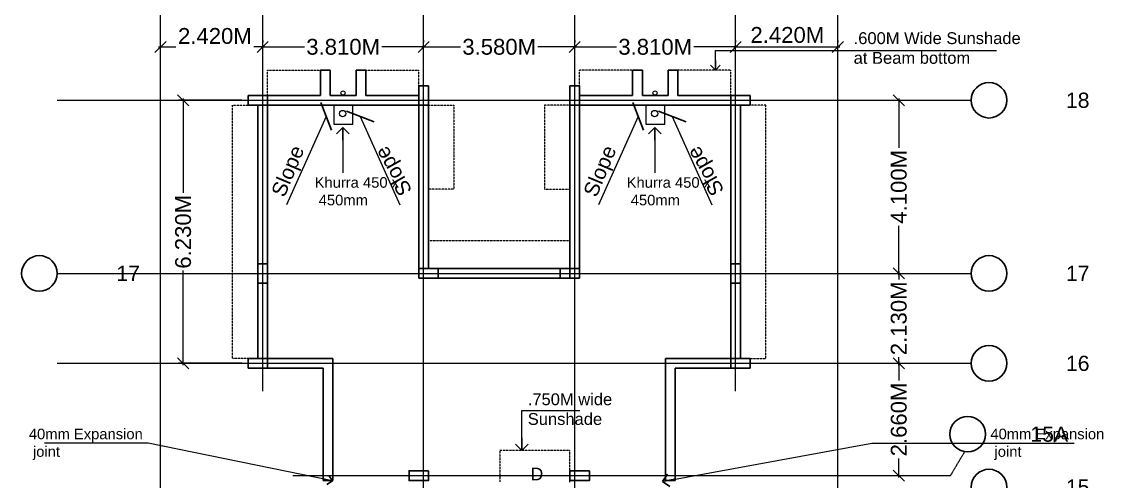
# Model space of a CAD drawing. Header units: metres. Extents: x 1545540 to 2027037, y 435419 to 693806.
# Drawn here: x 1781104 to 1806723, y 563981 to 574867 of the extents above; entities that cross this region are included whole.
import ezdxf

# ---------------------------------------------------------------- set-up
doc = ezdxf.new("R2010")
doc.units = ezdxf.units.M
doc.header["$LTSCALE"] = 1000
doc.header["$PDMODE"] = 35
doc.linetypes.add('CENTER', pattern=[2, 1.25, -0.25, 0.25, -0.25])
doc.linetypes.add('DASHED', pattern=[0.75, 0.5, -0.25])
doc.layers.get('Defpoints').update_dxf_attribs({"lineweight": 18})
for name, color, linetype, lineweight in [('- WALL', 7, 'Continuous', 30), ('Column', 252, 'Continuous', 30), ('dimension', 6, 'Continuous', 13), ('grid', 21, 'CENTER', 15), ('gride dimen', 3, 'Continuous', 13), ('Hidden', 1, 'DASHED', 18), ('line', 22, 'Continuous', 13), ('PIPE LINE', 117, 'Continuous', 15), ('Text-1', 240, 'Continuous', 15), ('Text-2', 122, 'Continuous', 25), ('Text-Grid', 1, 'Continuous', 25)]:
    doc.layers.add(name, color=color, linetype=linetype, lineweight=lineweight)
doc.layers.add('text', color=7, linetype='Continuous')
doc.styles.add('dim-stylus bt', font='arial.ttf')
doc.styles.add('L120', font='simplex.shx', dxfattribs={"height": 1})
doc.styles.get("Standard").update_dxf_attribs({"font": 'arial.ttf'})
doc.dimstyles.new('1      100 (big)', dxfattribs={"dimscale": 75, "dimtxt": 5, "dimasz": 3.5, "dimexe": 1.5, "dimexo": 2, "dimgap": 1, "dimtad": 0, "dimdec": 3, "dimlfac": 0.001, "dimzin": 0, "dimdsep": 46, "dimtxsty": 'dim-stylus bt', "dimblk": 'OBLIQUE', "dimcen": 0, "dimdle": 0.6, "dimclrd": 256, "dimclre": 7, "dimclrt": 256, "dimadec": 0, "dimazin": 0, "dimtfac": 0.7, "dimtdec": 3, "dimtofl": 0, "dimtmove": 1, "dimatfit": 3, "dimldrblk": 'OPEN90', "dimfxl": 0, "dimtolj": 1, "dimtzin": 0, "dimlwd": 15, "dimlwe": 15, "dimarcsym": 0})
doc.dimstyles.new('AA1', dxfattribs={"dimtxt": 80, "dimasz": 80, "dimexe": 0.18, "dimexo": 40, "dimgap": 20, "dimtad": 1, "dimdec": 0, "dimzin": 0, "dimdsep": 46, "dimtxsty": 'Standard', "dimblk": 'OBLIQUE', "dimcen": 0.09, "dimclrd": 256, "dimclre": 256, "dimadec": 0, "dimazin": 0, "dimtfac": 1, "dimtdec": 0, "dimtofl": 0, "dimtmove": 2, "dimatfit": 3, "dimldrblk": 'OBLIQUE', "dimfxl": 0, "dimtolj": 1, "dimtzin": 0, "dimlwd": -1, "dimlwe": -1, "dimarcsym": 0})

# ---------------------------------------------------------------- blocks, each defined once
blk = doc.blocks.new('_Oblique')
at = {"color": 0, "linetype": 'ByBlock', "lineweight": -2}
blk.add_line((-0.5, -0.5), (0.5, 0.5), dxfattribs=at)
blk = doc.blocks.new('*D138')
at = {"layer": 'Defpoints', "color": 0, "ltscale": 50, "transparency": 16777216}
for p in [(1800549, 568906), (1801879, 568906), (1800549, 566776)]:
    blk.add_point(p, dxfattribs=at)
at = {"layer": 'gride dimen', "color": 7, "lineweight": 15, "ltscale": 50, "transparency": 16777216}
for p, q in [((1800699, 568906), (1801992, 568906)), ((1800699, 566776), (1801992, 566776))]:
    blk.add_line(p, q, dxfattribs=at)
at = {"layer": 'gride dimen', "lineweight": 15, "ltscale": 50, "transparency": 16777216}
for p, q in [((1801879, 568951), (1801879, 568762)), ((1801879, 566731), (1801879, 566920))]:
    blk.add_line(p, q, dxfattribs=at)
at = {"layer": 'gride dimen', "lineweight": 15, "ltscale": 50, "transparency": 16777216, "xscale": 262.5, "yscale": 262.5, "zscale": 262.5}
for p, rotation in [((1801879, 568906), 90), ((1801879, 566776), 270)]:
    blk.add_blockref('_Oblique', p, dxfattribs=dict(at, rotation=rotation))
at = {"layer": 'gride dimen', "ltscale": 50, "transparency": 16777216, "insert": (1801879, 567841), "char_height": 375, "attachment_point": 5, "rotation": 90, "style": 'dim-stylus bt'}
blk.add_mtext('\\A1;2.130M', dxfattribs=at)
blk = doc.blocks.new('_Open90')
at = {"color": 0, "linetype": 'ByBlock', "lineweight": -2}
for p, q in [((0, 0), (-1, 0)), ((-0.5, 0.5), (0, 0)), ((0, 0), (-0.5, -0.5))]:
    blk.add_line(p, q, dxfattribs=at)
blk = doc.blocks.new('*D139')
at = {"layer": 'Defpoints', "color": 0, "ltscale": 50, "transparency": 16777216}
for p in [(1800549, 573006), (1801879, 573006), (1800549, 568906)]:
    blk.add_point(p, dxfattribs=at)
at = {"layer": 'gride dimen', "color": 7, "lineweight": 15, "ltscale": 50, "transparency": 16777216}
for p, q in [((1800699, 573006), (1801992, 573006)), ((1800699, 568906), (1801992, 568906))]:
    blk.add_line(p, q, dxfattribs=at)
at = {"layer": 'gride dimen', "lineweight": 15, "ltscale": 50, "transparency": 16777216}
for p, q in [((1801879, 573051), (1801879, 571882)), ((1801879, 568861), (1801879, 570030))]:
    blk.add_line(p, q, dxfattribs=at)
at = {"layer": 'gride dimen', "lineweight": 15, "ltscale": 50, "transparency": 16777216, "xscale": 262.5, "yscale": 262.5, "zscale": 262.5}
for p, rotation in [((1801879, 573006), 90), ((1801879, 568906), 270)]:
    blk.add_blockref('_Oblique', p, dxfattribs=dict(at, rotation=rotation))
at = {"layer": 'gride dimen', "ltscale": 50, "transparency": 16777216, "insert": (1801879, 570956), "char_height": 375, "attachment_point": 5, "rotation": 90, "style": 'dim-stylus bt'}
blk.add_mtext('\\A1;4.100M', dxfattribs=at)
blk = doc.blocks.new('*D140')
at = {"layer": 'Defpoints', "color": 0, "ltscale": 50, "transparency": 16777216}
for p in [(1786469, 573006), (1784930, 566776), (1786469, 566776)]:
    blk.add_point(p, dxfattribs=at)
at = {"layer": 'gride dimen', "color": 7, "lineweight": 15, "ltscale": 50, "transparency": 16777216}
for p, q in [((1786319, 573006), (1784817, 573006)), ((1786319, 566776), (1784817, 566776))]:
    blk.add_line(p, q, dxfattribs=at)
at = {"layer": 'gride dimen', "lineweight": 15, "ltscale": 50, "transparency": 16777216}
for p, q in [((1784930, 573051), (1784930, 570810)), ((1784930, 566731), (1784930, 568972))]:
    blk.add_line(p, q, dxfattribs=at)
at = {"layer": 'gride dimen', "lineweight": 15, "ltscale": 50, "transparency": 16777216, "xscale": 262.5, "yscale": 262.5, "zscale": 262.5}
for p, rotation in [((1784930, 573006), 90), ((1784930, 566776), 270)]:
    blk.add_blockref('_Oblique', p, dxfattribs=dict(at, rotation=rotation))
at = {"layer": 'gride dimen', "ltscale": 50, "transparency": 16777216, "insert": (1784930, 569891), "char_height": 375, "attachment_point": 5, "rotation": 90, "style": 'dim-stylus bt'}
blk.add_mtext('\\A1;6.230M', dxfattribs=at)
blk = doc.blocks.new('*D141')
at = {"layer": 'Defpoints', "color": 0, "ltscale": 50, "transparency": 16777216}
for p in [(1786814, 574269), (1790624, 574269), (1790624, 574269)]:
    blk.add_point(p, dxfattribs=at)
at = {"layer": 'gride dimen', "color": 7, "lineweight": 15, "ltscale": 50, "transparency": 16777216}
for p, q in [((1786814, 574419), (1786814, 574382)), ((1790624, 574419), (1790624, 574382))]:
    blk.add_line(p, q, dxfattribs=at)
at = {"layer": 'gride dimen', "lineweight": 15, "ltscale": 50, "transparency": 16777216}
for p, q in [((1786769, 574269), (1787802, 574269)), ((1790669, 574269), (1789637, 574269))]:
    blk.add_line(p, q, dxfattribs=at)
at = {"layer": 'gride dimen', "lineweight": 15, "ltscale": 50, "transparency": 16777216, "xscale": 262.5, "yscale": 262.5, "zscale": 262.5, "rotation": 180}
blk.add_blockref('_Oblique', (1786814, 574269), dxfattribs=at)
at = {"layer": 'gride dimen', "lineweight": 15, "ltscale": 50, "transparency": 16777216, "xscale": 262.5, "yscale": 262.5, "zscale": 262.5}
blk.add_blockref('_Oblique', (1790624, 574269), dxfattribs=at)
at = {"layer": 'gride dimen', "ltscale": 50, "transparency": 16777216, "insert": (1788719, 574269), "char_height": 375, "attachment_point": 5, "style": 'dim-stylus bt'}
blk.add_mtext('\\A1;3.810M', dxfattribs=at)
blk = doc.blocks.new('*D142')
at = {"layer": 'Defpoints', "color": 0, "ltscale": 50, "transparency": 16777216}
for p in [(1790624, 574269), (1794204, 574269), (1794204, 574269)]:
    blk.add_point(p, dxfattribs=at)
at = {"layer": 'gride dimen', "color": 7, "lineweight": 15, "ltscale": 50, "transparency": 16777216}
for p, q in [((1790624, 574419), (1790624, 574382)), ((1794204, 574419), (1794204, 574382))]:
    blk.add_line(p, q, dxfattribs=at)
at = {"layer": 'gride dimen', "lineweight": 15, "ltscale": 50, "transparency": 16777216}
for p, q in [((1790579, 574269), (1791497, 574269)), ((1794249, 574269), (1793332, 574269))]:
    blk.add_line(p, q, dxfattribs=at)
at = {"layer": 'gride dimen', "lineweight": 15, "ltscale": 50, "transparency": 16777216, "xscale": 262.5, "yscale": 262.5, "zscale": 262.5, "rotation": 180}
blk.add_blockref('_Oblique', (1790624, 574269), dxfattribs=at)
at = {"layer": 'gride dimen', "lineweight": 15, "ltscale": 50, "transparency": 16777216, "xscale": 262.5, "yscale": 262.5, "zscale": 262.5}
blk.add_blockref('_Oblique', (1794204, 574269), dxfattribs=at)
at = {"layer": 'gride dimen', "ltscale": 50, "transparency": 16777216, "insert": (1792414, 574269), "char_height": 375, "attachment_point": 5, "style": 'dim-stylus bt'}
blk.add_mtext('\\A1;3.580M', dxfattribs=at)
blk = doc.blocks.new('*D143')
at = {"layer": 'Defpoints', "color": 0, "ltscale": 50, "transparency": 16777216}
for p in [(1794204, 574269), (1798014, 574269), (1798014, 574269)]:
    blk.add_point(p, dxfattribs=at)
at = {"layer": 'gride dimen', "color": 7, "lineweight": 15, "ltscale": 50, "transparency": 16777216}
for p, q in [((1794204, 574419), (1794204, 574382)), ((1798014, 574419), (1798014, 574382))]:
    blk.add_line(p, q, dxfattribs=at)
at = {"layer": 'gride dimen', "lineweight": 15, "ltscale": 50, "transparency": 16777216}
for p, q in [((1794159, 574269), (1795192, 574269)), ((1798059, 574269), (1797027, 574269))]:
    blk.add_line(p, q, dxfattribs=at)
at = {"layer": 'gride dimen', "lineweight": 15, "ltscale": 50, "transparency": 16777216, "xscale": 262.5, "yscale": 262.5, "zscale": 262.5, "rotation": 180}
blk.add_blockref('_Oblique', (1794204, 574269), dxfattribs=at)
at = {"layer": 'gride dimen', "lineweight": 15, "ltscale": 50, "transparency": 16777216, "xscale": 262.5, "yscale": 262.5, "zscale": 262.5}
blk.add_blockref('_Oblique', (1798014, 574269), dxfattribs=at)
at = {"layer": 'gride dimen', "ltscale": 50, "transparency": 16777216, "insert": (1796109, 574269), "char_height": 375, "attachment_point": 5, "style": 'dim-stylus bt'}
blk.add_mtext('\\A1;3.810M', dxfattribs=at)
blk = doc.blocks.new('*D144')
at = {"layer": 'Defpoints', "color": 0, "ltscale": 50, "transparency": 16777216}
for p in [(1800699, 566776), (1800699, 564116), (1801879, 564116)]:
    blk.add_point(p, dxfattribs=at)
at = {"layer": 'gride dimen', "color": 7, "lineweight": 15, "ltscale": 50, "transparency": 16777216}
for p, q in [((1800849, 566776), (1801992, 566776)), ((1800849, 564116), (1801992, 564116))]:
    blk.add_line(p, q, dxfattribs=at)
at = {"layer": 'gride dimen', "lineweight": 15, "ltscale": 50, "transparency": 16777216}
for p, q in [((1801879, 566821), (1801879, 566367)), ((1801879, 564071), (1801879, 564525))]:
    blk.add_line(p, q, dxfattribs=at)
at = {"layer": 'gride dimen', "lineweight": 15, "ltscale": 50, "transparency": 16777216, "xscale": 262.5, "yscale": 262.5, "zscale": 262.5}
for p, rotation in [((1801879, 566776), 90), ((1801879, 564116), 270)]:
    blk.add_blockref('_Oblique', p, dxfattribs=dict(at, rotation=rotation))
at = {"layer": 'gride dimen', "ltscale": 50, "transparency": 16777216, "insert": (1801879, 565446), "char_height": 375, "attachment_point": 5, "rotation": 90, "style": 'dim-stylus bt'}
blk.add_mtext('\\A1;2.660M', dxfattribs=at)
blk = doc.blocks.new('*D145')
at = {"layer": 'Defpoints', "color": 0, "ltscale": 50, "transparency": 16777216}
for p in [(1786814, 574269), (1784394, 573961), (1786814, 573961)]:
    blk.add_point(p, dxfattribs=at)
at = {"layer": 'gride dimen', "color": 7, "lineweight": 15, "ltscale": 50, "transparency": 16777216}
for p, q in [((1784394, 574111), (1784394, 574382)), ((1786814, 574111), (1786814, 574382))]:
    blk.add_line(p, q, dxfattribs=at)
at = {"layer": 'gride dimen', "lineweight": 15, "ltscale": 50, "transparency": 16777216}
for p, q in [((1784349, 574269), (1784760, 574269)), ((1786859, 574269), (1786602, 574269))]:
    blk.add_line(p, q, dxfattribs=at)
at = {"layer": 'gride dimen', "lineweight": 15, "ltscale": 50, "transparency": 16777216, "xscale": 262.5, "yscale": 262.5, "zscale": 262.5, "rotation": 180}
blk.add_blockref('_Oblique', (1784394, 574269), dxfattribs=at)
at = {"layer": 'gride dimen', "lineweight": 15, "ltscale": 50, "transparency": 16777216, "xscale": 262.5, "yscale": 262.5, "zscale": 262.5}
blk.add_blockref('_Oblique', (1786814, 574269), dxfattribs=at)
at = {"layer": 'gride dimen', "ltscale": 50, "transparency": 16777216, "insert": (1785681, 574526), "char_height": 375, "attachment_point": 5, "style": 'dim-stylus bt'}
blk.add_mtext('\\A1;2.420M', dxfattribs=at)
blk = doc.blocks.new('*D146')
at = {"layer": 'Defpoints', "color": 0, "ltscale": 50, "transparency": 16777216}
for p in [(1798014, 574269), (1800434, 574269), (1800434, 574269)]:
    blk.add_point(p, dxfattribs=at)
at = {"layer": 'gride dimen', "color": 7, "lineweight": 15, "ltscale": 50, "transparency": 16777216}
for p, q in [((1798014, 574419), (1798014, 574382)), ((1800434, 574419), (1800434, 574382))]:
    blk.add_line(p, q, dxfattribs=at)
at = {"layer": 'gride dimen', "lineweight": 15, "ltscale": 50, "transparency": 16777216}
blk.add_line((1797969, 574269), (1800479, 574269), dxfattribs=at)
at = {"layer": 'gride dimen', "lineweight": 15, "ltscale": 50, "transparency": 16777216, "xscale": 262.5, "yscale": 262.5, "zscale": 262.5, "rotation": 180}
blk.add_blockref('_Oblique', (1798014, 574269), dxfattribs=at)
at = {"layer": 'gride dimen', "lineweight": 15, "ltscale": 50, "transparency": 16777216, "xscale": 262.5, "yscale": 262.5, "zscale": 262.5}
blk.add_blockref('_Oblique', (1800434, 574269), dxfattribs=at)
at = {"layer": 'gride dimen', "ltscale": 50, "transparency": 16777216, "insert": (1799238, 574550), "char_height": 375, "attachment_point": 5, "style": 'dim-stylus bt'}
blk.add_mtext('\\A1;2.420M', dxfattribs=at)

msp = doc.modelspace()

# ---------------------------------------------------------------- linework, layer by layer
at = {"layer": '- WALL'}
for p, q in [((1788414.4032, 573720.9925), (1788184.4032, 573720.9925)), ((1788184.4032, 573120.9925), (1788184.4032, 573720.9925)), ((1788414.4032, 573120.9925), (1788414.4032, 573720.9925)), ((1789024.4032, 573120.9925), (1789024.4032, 573720.9925)), ((1789254.4032, 573720.9925), (1789024.4032, 573720.9925)), ((1789254.4032, 573120.9925), (1789254.4032, 573720.9925)), ((1795574.4031, 573720.9925), (1795804.4031, 573720.9925)), ((1795574.4031, 573120.9925), (1795574.4031, 573720.9925)), ((1795804.4031, 573120.9925), (1795804.4031, 573720.9925)), ((1796414.4031, 573120.9925), (1796414.4031, 573720.9925)), ((1796414.4031, 573720.9925), (1796644.4031, 573720.9925)), ((1796644.4031, 573120.9925), (1796644.4031, 573720.9925)), ((1788184.4032, 573120.9925), (1786929.4032, 573120.9925)), ((1789024.4032, 573120.9925), (1788414.4032, 573120.9925)), ((1790509.4032, 573120.9925), (1789254.4032, 573120.9925)), ((1794319.4031, 573120.9925), (1795574.4031, 573120.9925)), ((1795804.4031, 573120.9925), (1796414.4031, 573120.9925)), ((1796644.4031, 573120.9925), (1797899.403, 573120.9925)), ((1786699.4032, 569135.9926), (1786699.4032, 572890.9925)), ((1788184.4032, 572890.9925), (1786929.4032, 572890.9925)), ((1786929.4032, 572890.9925), (1786929.4032, 569135.9926)), ((1788184.4032, 572890.9925), (1789254.4032, 572890.9925)), ((1789254.4032, 572890.9925), (1790509.4031, 572890.9925)), ((1790509.4031, 572890.9925), (1790509.4032, 568790.9926)), ((1790739.4031, 572890.9925), (1790739.4032, 569020.9926)), ((1794089.4031, 572890.9925), (1794089.4031, 568790.9926)), ((1794319.4031, 572890.9925), (1794319.4031, 568790.9926)), ((1795574.4031, 572890.9925), (1794319.4031, 572890.9925)), ((1796644.4031, 572890.9925), (1795574.4031, 572890.9925)), ((1797899.4031, 572890.9925), (1796644.4031, 572890.9925)), ((1786929.4032, 566890.9926), (1788473.9032, 566890.9926)), ((1797899.403, 566890.9926), (1796354.9025, 566890.9926)), ((1786929.4032, 566660.9926), (1788243.9032, 566660.9926)), ((1797899.403, 566660.9926), (1796584.9025, 566660.9926)), ((1788243.9032, 564000.9927), (1788243.9032, 564230.9927)), ((1788473.9032, 564000.9927), (1788244.4037, 564000.9927))]:
    msp.add_line(p, q, dxfattribs=at)
at = {"layer": '- WALL', "ltscale": 0.05}
for p, q in [((1798129.403, 572890.9925), (1797899.403, 572890.9925)), ((1797899.403, 572890.9925), (1797899.403, 569135.9926)), ((1798129.403, 569135.9926), (1798129.403, 572890.9925)), ((1790969.4031, 569020.9926), (1790969.4031, 569020.9926)), ((1790969.4031, 569020.9926), (1793859.4031, 569020.9926)), ((1793859.4031, 568790.9926), (1790969.4031, 568790.9926)), ((1786929.4032, 568675.9926), (1786699.4032, 568675.9926)), ((1786699.4032, 568675.9926), (1786699.4032, 566890.9926)), ((1786929.4032, 566890.9926), (1786929.4032, 568675.9926)), ((1797899.403, 566890.9926), (1797899.403, 568675.9926)), ((1798129.403, 568675.9926), (1798129.403, 566890.9926)), ((1786699.4032, 566890.9926), (1786929.4032, 566890.9926)), ((1788473.9032, 566890.9926), (1788473.9032, 564000.9927)), ((1796354.9025, 566890.9926), (1796354.9025, 564000.9927)), ((1798129.403, 566890.9926), (1797899.403, 566890.9926)), ((1798129.403, 566890.9926), (1797899.403, 566890.9926)), ((1788243.9032, 564230.9927), (1788243.9032, 566660.9926)), ((1796584.9025, 566660.9926), (1796584.9025, 564230.9927)), ((1796584.9025, 564230.9927), (1796584.9025, 564000.9927)), ((1796354.9025, 564000.9927), (1796584.9025, 564000.9927))]:
    msp.add_line(p, q, dxfattribs=at)
at = {"layer": 'Column'}
for p, q in [((1790509.4031, 573350.9925), (1790509.4031, 572890.9925)), ((1790739.4031, 573350.9925), (1790509.4031, 573350.9925)), ((1790739.4031, 572890.9925), (1790739.4031, 573350.9925)), ((1794089.4031, 573350.9925), (1794089.4031, 572890.9925)), ((1794319.4031, 573350.9925), (1794089.4031, 573350.9925)), ((1794319.4031, 572890.9925), (1794319.4031, 573350.9925)), ((1786929.4032, 573120.9925), (1786469.4032, 573120.9925)), ((1786469.4032, 573120.9925), (1786469.4032, 572890.9925)), ((1786929.4032, 572890.9925), (1786929.4032, 573120.9925)), ((1798359.403, 573120.9925), (1797899.403, 573120.9925)), ((1797899.403, 573120.9925), (1797899.403, 572890.9925)), ((1798359.403, 572890.9925), (1798359.403, 573120.9925)), ((1786469.4032, 572890.9925), (1786929.4032, 572890.9925)), ((1790509.4031, 572890.9925), (1790739.4031, 572890.9925)), ((1794089.4031, 572890.9925), (1794319.4031, 572890.9925)), ((1797899.403, 572890.9925), (1798359.403, 572890.9925)), ((1786699.4032, 569135.9926), (1786699.4032, 568675.9926)), ((1786929.4032, 569135.9926), (1786699.4032, 569135.9926)), ((1786929.4032, 568675.9926), (1786929.4032, 569135.9926)), ((1790969.4031, 569020.9926), (1790509.4032, 569020.9926)), ((1790509.4032, 569020.9926), (1790509.4032, 568790.9926)), ((1790969.4031, 568790.9926), (1790969.4031, 569020.9926)), ((1794319.4031, 569020.9926), (1793859.4031, 569020.9926)), ((1793859.4031, 569020.9926), (1793859.4031, 568790.9926)), ((1794319.4031, 568790.9926), (1794319.4031, 569020.9926)), ((1797899.403, 569135.9926), (1797899.403, 568675.9926)), ((1798129.403, 569135.9926), (1797899.403, 569135.9926)), ((1798129.403, 568675.9926), (1798129.403, 569135.9926)), ((1790509.4032, 568790.9926), (1790969.4031, 568790.9926)), ((1793859.4031, 568790.9926), (1794319.4031, 568790.9926)), ((1786699.4032, 568675.9926), (1786929.4032, 568675.9926)), ((1797899.403, 568675.9926), (1798129.403, 568675.9926)), ((1786929.4032, 566890.9926), (1786469.4032, 566890.9926)), ((1786469.4032, 566890.9926), (1786469.4032, 566660.9926)), ((1786929.4032, 566660.9926), (1786929.4032, 566890.9926)), ((1798359.403, 566890.9926), (1797899.403, 566890.9926)), ((1797899.403, 566890.9926), (1797899.403, 566660.9926)), ((1798359.403, 566660.9926), (1798359.403, 566890.9926)), ((1786469.4032, 566660.9926), (1786929.4032, 566660.9926)), ((1797899.403, 566660.9926), (1798359.403, 566660.9926))]:
    msp.add_line(p, q, dxfattribs=at)
for points in [[(1790739.4032, 564230.9927), (1790279.4032, 564230.9927), (1790279.4032, 564000.9927), (1790739.4032, 564000.9927)], [(1794549.4031, 564230.9927), (1794089.4031, 564230.9927), (1794089.4031, 564000.9927), (1794549.4031, 564000.9927)]]:
    msp.add_lwpolyline(points, close=True, dxfattribs=at)
at = {"layer": 'grid', "ltscale": 0.01}
for p, q in [((1784394.4033, 505697.7037), (1784394.4033, 576580.0684)), ((1786814.4032, 566119.1224), (1786814.4032, 576580.0684)), ((1790624.4032, 505742.5033), (1790624.4032, 576580.0684)), ((1794204.4031, 505737.7037), (1794204.4031, 576580.0684)), ((1798014.403, 566119.1224), (1798014.403, 576580.0684)), ((1800434.403, 505467.7037), (1800434.403, 576580.0684)), ((1781946.3571, 573005.9925), (1803593.0259, 573005.9925)), ((1781946.3571, 568905.9926), (1803593.0259, 568905.9926)), ((1781946.3571, 566775.9926), (1803593.0259, 566775.9926)), ((1803101.6601, 564115.9927), (1803441.5251, 564687.4414)), ((1787528.8609, 564115.9927), (1803101.6601, 564115.9927))]:
    msp.add_line(p, q, dxfattribs=at)
at = {"layer": 'Hidden', "color": 1, "ltscale": 0.005}
for p, q in [((1786929.4032, 573120.9925), (1786929.4032, 573720.9925)), ((1786929.4032, 573720.9925), (1788331.9032, 573720.9925)), ((1789096.9032, 573720.9925), (1790509.4031, 573720.9925)), ((1790509.4031, 573120.9925), (1790509.4031, 573720.9925)), ((1794319.4031, 573120.9925), (1794319.4031, 573720.9925)), ((1795731.9031, 573720.9925), (1794319.4031, 573720.9925)), ((1797899.403, 573720.9925), (1796496.9031, 573720.9925)), ((1797899.403, 573120.9925), (1797899.403, 573720.9925)), ((1786099.4032, 572890.9925), (1786699.4032, 572890.9925)), ((1786099.4032, 566890.9926), (1786099.4032, 572890.9925)), ((1798729.403, 572890.9925), (1798129.403, 572890.9925)), ((1798729.403, 566890.9926), (1798729.403, 572890.9925)), ((1794089.4031, 569679.8693), (1790739.4031, 569679.8693)), ((1786699.4032, 566890.9926), (1786099.4032, 566890.9926)), ((1798129.403, 566890.9926), (1798729.403, 566890.9926))]:
    msp.add_line(p, q, dxfattribs=at)
for points in [[(1790739.4031, 572890.9925), (1791339.4031, 572890.9925), (1791339.4031, 570902.9926), (1790739.4031, 570902.9926)], [(1794089.4031, 572890.9925), (1793489.4031, 572890.9925), (1793489.4031, 570902.9926), (1794089.4031, 570902.9926)], [(1794089.4031, 563960.9927), (1794089.4031, 564710.9927), (1792429.4031, 564710.9927), (1792429.4031, 563960.9927)]]:
    msp.add_lwpolyline(points, dxfattribs=at)
at = {"layer": 'PIPE LINE'}
for points in [[(1788494.4032, 572890.9925), (1788494.4032, 572440.9925), (1788944.4032, 572440.9925), (1788944.4032, 572890.9925)], [(1795884.4031, 572890.9925), (1795884.4031, 572440.9925), (1796334.4031, 572440.9925), (1796334.4031, 572890.9925)]]:
    msp.add_lwpolyline(points, close=True, dxfattribs=at)
for centre, radius in [((1788713.9263, 573178.3582), 50), ((1796103.9261, 573178.3582), 50), ((1788705.8553, 572690.9925), 75), ((1796095.8551, 572690.9925), 75)]:
    msp.add_circle(centre, radius, dxfattribs=at)
at = {"layer": 'Text-Grid'}
for centre in [(1804014.0377, 573005.9925), (1781525.3453, 568905.9926), (1804014.0377, 568905.9926), (1804014.0377, 566775.9926), (1803508.1334, 565099.8263), (1804014.0377, 563845.9927)]:
    msp.add_circle(centre, 421.0118, dxfattribs=at)

# ---------------------------------------------------------------- texts
at = {"layer": 'text', "attachment_point": 1, "rotation": 0.00000001, "style": 'L120'}
for s, insert, char_height, width in [('{\\fArial|b0|i0|c0|p34;.600M Wide Sunshade\\Pat Beam bottom}', (1800808.6622, 574616.0672), 280, 6841.769914), ('{\\fArial|b0|i0|c0|p34;Khurra 450 x\\P 450mm}', (1788043.3118, 571184.1529), 250, 4832.064043), ('{\\fArial|b0|i0|c0|p34;Khurra 450 x\\P 450mm}', (1795433.3117, 571184.1529), 250, 4832.064043), ('{\\fArial|b0|i0|c0|p34;.750M wide \\PSunshade}', (1793090.8232, 566064.8177), 280, 6841.769914), ('{\\fArial|b0|i0|c0|p34;40mm Expansion\\P joint}', (1781275.1348, 565228.6729), 249.999995, 4832.063954), ('{\\fArial|b0|i0|c0|p34;40mm Expansion\\P joint}', (1804047.4053, 565228.6729), 249.999995, 4832.063954)]:
    msp.add_mtext(s, dxfattribs=dict(at, insert=insert, char_height=char_height, width=width))
at = {"layer": 'Text-1', "insert": (1792631.8152, 564305.2593), "char_height": 300, "width": 1299.406916, "attachment_point": 1, "rotation": 0.00000001, "style": 'L120'}
msp.add_mtext('\\pi525.69;{\\fArial|b0|i0|c0|p34;D}', dxfattribs=at)
at = {"layer": 'Text-2', "char_height": 350, "width": 4451.620064, "attachment_point": 5, "style": 'dim-stylus bt'}
for insert, rotation in [((1787454.0217, 571311.0126), 67.43090566), ((1789949.5667, 571351.0684), 119.64801714), ((1794844.0215, 571311.0126), 67.43090566), ((1797339.5665, 571351.0684), 119.64801714)]:
    msp.add_mtext('Slope', dxfattribs=dict(at, insert=insert, rotation=rotation))
at = {"layer": 'Text-Grid', "char_height": 360.000023, "width": 4832.064347, "attachment_point": 3, "rotation": 359.99999997, "style": 'L120'}
for s, insert in [('{\\fArial|b0|i0|c0|p34;18}', (1806394.509, 573185.8406)), ('{\\fArial|b0|i0|c0|p34;17}', (1783905.8166, 569085.8406)), ('{\\fArial|b0|i0|c0|p34;17}', (1806394.509, 569085.8406)), ('{\\fArial|b0|i0|c0|p34;16}', (1806394.509, 566955.8407)), ('{\\fArial|b0|i0|c0|p34;15A}', (1805888.6047, 565279.6744)), ('{\\fArial|b0|i0|c0|p34;15}', (1806394.509, 564025.8407))]:
    msp.add_mtext(s, dxfattribs=dict(at, insert=insert))

# ---------------------------------------------------------------- dimensions: what is measured, and where the dimension line sits
at = {"layer": 'gride dimen', "ltscale": 50}
dim = msp.add_linear_dim(base=(1786814.4032, 574269.3397), p1=(1784394.4033, 573960.5126), p2=(1786814.4032, 573960.5126), angle=0, dimstyle='1      100 (big)', override={"dimpost": 'M\\X'}, dxfattribs=at)
dim.commit()
dim.dimension.update_dxf_attribs({"geometry": '*D145', "text_midpoint": (1785681.2669, 574525.5519), "dimtype": 161})
dim = msp.add_linear_dim(base=(1800434.403, 574269.3397), p1=(1798014.403, 574269.3397), p2=(1800434.403, 574269.3397), dimstyle='1      100 (big)', override={"dimpost": 'M\\X'}, dxfattribs=at)
dim.commit()
dim.dimension.update_dxf_attribs({"geometry": '*D146', "text_midpoint": (1799238.1552, 574549.6073), "dimtype": 160})
for p1, p2, distance, picture, middle in [((1786814.4032, 574269.3397), (1790624.4032, 574269.3397), 0, '*D141', (1788719.4032, 574269.3397)), ((1790624.4032, 574269.3397), (1794204.4031, 574269.3397), 0, '*D142', (1792414.4031, 574269.3397)), ((1794204.4031, 574269.3397), (1798014.403, 574269.3397), 0, '*D143', (1796109.4031, 574269.3397)), ((1786469.4032, 573005.9925), (1786469.4032, 566775.9926), -1539.475, '*D140', (1784929.9282, 569890.9926)), ((1800699.403, 566775.9926), (1800699.403, 564115.9927), 1179.9152, '*D144', (1801879.3181, 565445.9927))]:
    dim = msp.add_aligned_dim(p1=p1, p2=p2, distance=distance, dimstyle='1      100 (big)', override={"dimpost": 'M\\X'}, dxfattribs=at)
    dim.commit()
    dim.dimension.update_dxf_attribs({"geometry": picture, "text_midpoint": middle})
for base, p1, p2, picture, middle in [((1801879.3181, 573005.9925), (1800549.403, 568905.9926), (1800549.403, 573005.9925), '*D139', (1801879.3181, 570955.9925)), ((1801879.3181, 568905.9926), (1800549.403, 566775.9926), (1800549.403, 568905.9926), '*D138', (1801879.3181, 567840.9926))]:
    dim = msp.add_linear_dim(base=base, p1=p1, p2=p2, angle=90, dimstyle='1      100 (big)', override={"dimpost": 'M\\X'}, dxfattribs=at)
    dim.commit()
    dim.dimension.update_dxf_attribs({"geometry": picture, "text_midpoint": middle})

# ---------------------------------------------------------------- leaders
at = {"layer": 'dimension', "ltscale": 50}
for points, override in [([(1797533.8972, 573720.9925), (1797533.8972, 574186.6493), (1804190.8139, 574186.6493)], {"dimtxt": 6, "dimasz": 3}), ([(1788710.413, 572359.6458), (1788710.413, 571284.3617)], {"dimtxt": 6, "dimasz": 4}), ([(1796100.4129, 572359.6458), (1796100.4129, 571284.3617)], {"dimtxt": 6, "dimasz": 4}), ([(1792952.3664, 564710.9927), (1792952.3664, 565660.2483), (1794322.897, 565660.2483)], {"dimtxt": 6, "dimasz": 4}), ([(1788468.0712, 563990.5388), (1784099.3957, 564886.6401), (1781647.591, 564886.6401)], {"dimtxt": 6, "dimasz": 3}), ([(1796282.1996, 563976.2617), (1801242.6219, 564886.6401), (1806028.7934, 564886.6401)], {"dimtxt": 6, "dimasz": 4})]:
    msp.add_leader(points, dimstyle='1      100 (big)', override=override, dxfattribs=at)
at = {"layer": 'line'}
for points in [[(1788314.1414, 572624.5859), (1787377.1879, 570532.7358)], [(1789124.665, 572624.5859), (1790061.6185, 570532.7358)], [(1795704.1412, 572624.5859), (1794767.1878, 570532.7358)], [(1796514.6649, 572624.5859), (1797451.6183, 570532.7358)]]:
    msp.add_leader(points, dimstyle='AA1', override={"dimasz": 500, "dimgap": 20, "dimtad": 0, "dimfxl": 4}, dxfattribs=at)

doc.saveas('drawing.dxf')
